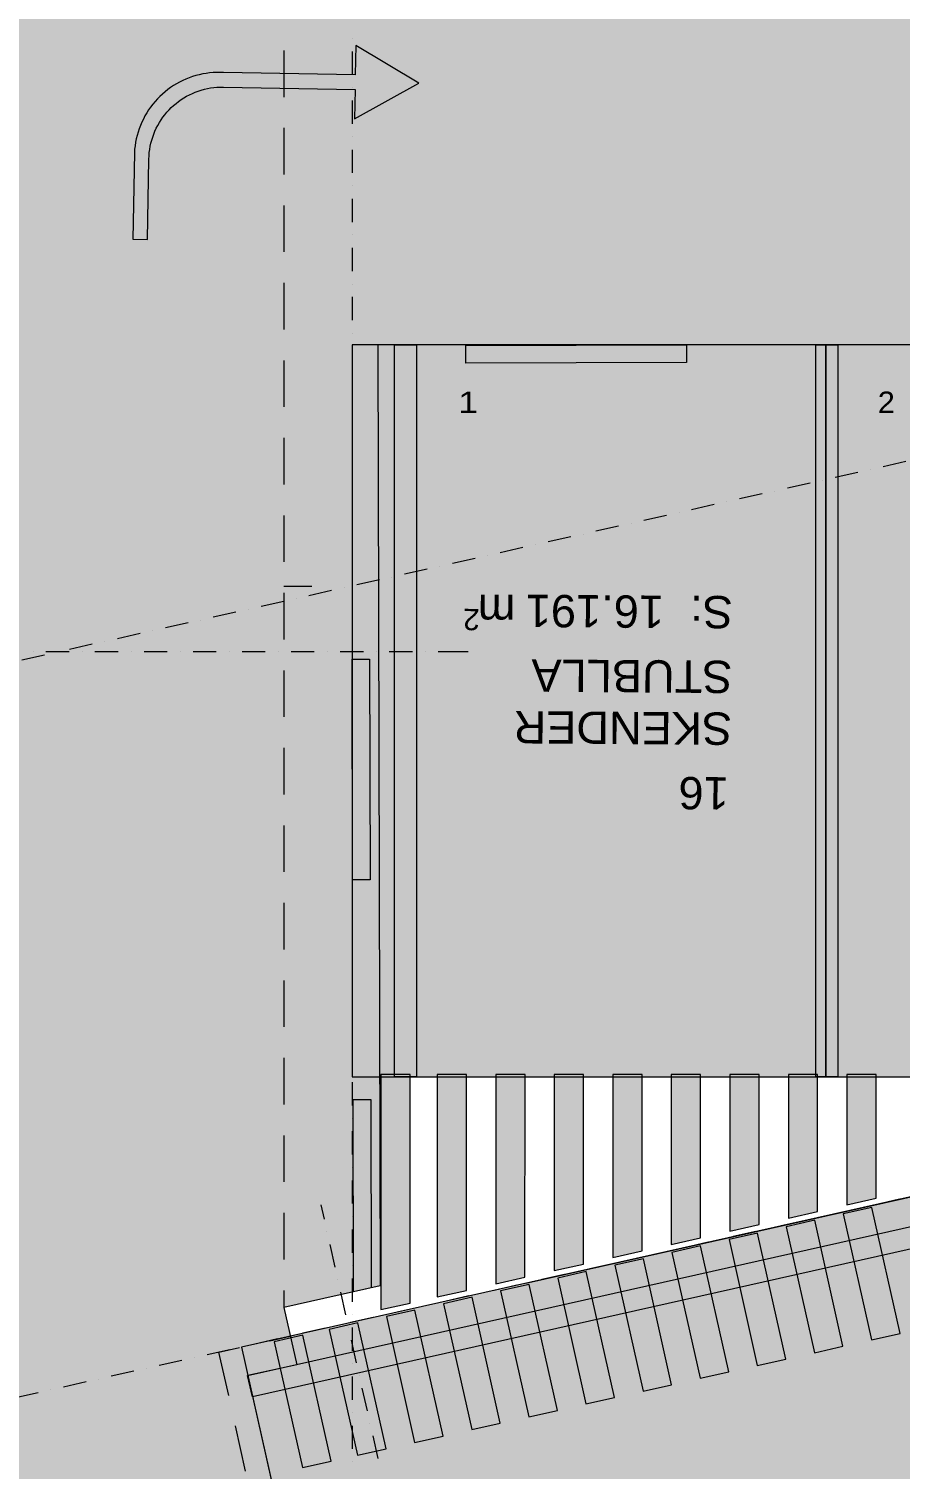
# Model space of a CAD drawing. Header units: centimetres. Extents: x -6559 to 4488, y -7535 to 372.
# Drawn here: x 943 to 1536, y -1650 to -672 of the extents above; entities that cross this region are included whole.
import ezdxf

# ---------------------------------------------------------------- set-up
doc = ezdxf.new("R2010")
doc.units = ezdxf.units.CM
for name, color, linetype, true_color in [('PDF_ - rruga_ndarjet anesore', 7, 'Continuous', 0x7f7f7f), ('PDF_ - SHENJAT_RRUGA', 7, 'Continuous', 0x7f7f7f), ('PDF_ - Vijat_Shtigjet', 7, 'Continuous', 0x7f7f7f), ('PDF_065 Möbel Einrichtung', 7, 'Continuous', 0x7f7f7f), ('PDF_A - Akset', 7, 'Continuous', 0xfd4435), ('PDF_A - Fill Zone', 7, 'Continuous', 0x999999), ('PDF_A - Pllaka Themel', 7, 'Continuous', 0x7f7f7f), ('PDF_A -Polyline', 7, 'Continuous', 0x7f7f7f)]:
    doc.layers.add(name, color=color, linetype=linetype, true_color=true_color)
doc.layers.add('PDF_- GARAZHE', color=7, linetype='Continuous')
doc.styles.add('PDF Arial', font='')
doc.styles.get('PDF Arial').set_extended_font_data('Arial')

msp = doc.modelspace()

# ---------------------------------------------------------------- hatches: boundary and pattern name
at = {"layer": 'PDF_ - SHENJAT_RRUGA', "true_color": 0xffffff, "transparency": 33554559}
msp.add_hatch(color=7, dxfattribs=at).paths.add_polyline_path([(1165.4, -683.36), (1208.19, -709), (1164.51, -733.1), (1164.87, -713.21), (1075.35, -711.6), (1073.18, -711.61), (1071.01, -711.71), (1068.85, -711.91), (1066.69, -712.2), (1064.56, -712.59), (1062.44, -713.06), (1060.35, -713.64), (1058.28, -714.3), (1056.25, -715.05), (1054.25, -715.89), (1052.28, -716.82), (1050.36, -717.82), (1048.48, -718.91), (1046.66, -720.09), (1044.89, -721.34), (1043.17, -722.67), (1041.52, -724.07), (1039.92, -725.54), (1038.39, -727.08), (1036.94, -728.69), (1035.55, -730.36), (1034.23, -732.08), (1032.99, -733.87), (1031.83, -735.7), (1030.75, -737.58), (1029.76, -739.52), (1028.85, -741.48), (1028.03, -743.5), (1027.29, -745.54), (1026.65, -747.61), (1026.1, -749.7), (1025.63, -751.82), (1025.27, -753.97), (1024.99, -756.11), (1024.81, -758.28), (1024.72, -760.45), (1023.75, -815.15), (1013.8, -814.97), (1014.85, -756.18), (1015.03, -753.8), (1015.3, -751.43), (1015.68, -749.08), (1016.14, -746.74), (1016.71, -744.42), (1017.37, -742.13), (1018.13, -739.88), (1018.97, -737.65), (1019.91, -735.45), (1020.94, -733.3), (1022.06, -731.19), (1023.26, -729.14), (1024.54, -727.13), (1025.92, -725.18), (1027.36, -723.28), (1028.88, -721.45), (1030.49, -719.68), (1032.15, -717.98), (1033.9, -716.35), (1035.71, -714.79), (1037.57, -713.32), (1039.5, -711.91), (1041.48, -710.59), (1043.52, -709.35), (1045.61, -708.2), (1047.74, -707.14), (1049.92, -706.16), (1052.13, -705.28), (1054.38, -704.48), (1056.66, -703.78), (1058.96, -703.17), (1061.29, -702.67), (1063.64, -702.25), (1066, -701.94), (1068.38, -701.72), (1070.76, -701.6), (1073.14, -701.58), (1075.52, -701.66), (1165.04, -703.26)])
at = {"layer": 'PDF_A - Fill Zone', "true_color": 0x93a0c6, "transparency": 33554559}
msp.add_hatch(color=253, dxfattribs=at).paths.add_polyline_path([(-239.85, -548.07), (1116.51, -548.07), (1116.51, -1540.66), (1120.86, -1560.07), (1072.33, -1570.97), (1387.05, -2973.57), (868.58, -3089.91), (762.94, -2619.14), (-21.38, -2795.13), (-131.36, -2304.95), (652.96, -2128.96), (558.97, -1710.11), (524.16, -1717.92), (451.98, -1396.21), (105.85, -1396.21), (105.85, -1821.48), (-239.85, -1821.48)])
at = {"layer": 'PDF_A - Pllaka Themel', "true_color": 0xbfbfbf, "transparency": 33554559}
msp.add_hatch(color=9, dxfattribs=at).paths.add_polyline_path([(478.9, -548.07), (1202.61, -548.07), (1202.61, 9.02), (1814.4, 9.02), (1814.4, -886.66), (1180.37, -886.66), (1182.04, -1525.96), (1116.51, -1540.66), (1125.21, -1579.49), (1092.02, -1586.94), (1187.6, -2013.51), (1302.81, -2528.67), (1392.9, -2931.49), (1368.63, -2936.92), (1391.26, -3037.77), (1455.8, -3023.29), (1716.6, -4186.24), (2129.11, -6022.75), (2174.83, -6012.49), (2260.37, -6393.31), (1623.34, -6536.26), (1514.63, -6051.82), (779.36, -6216.82), (673.83, -5720.22), (1385.33, -5560.55), (1387.44, -5560.06), (1389.53, -5559.47), (1391.59, -5558.79), (1393.62, -5558.03), (1395.61, -5557.17), (1397.56, -5556.22), (1399.47, -5555.19), (1401.33, -5554.08), (1403.13, -5552.88), (1404.89, -5551.6), (1406.58, -5550.25), (1408.22, -5548.81), (1409.79, -5547.32), (1411.29, -5545.75), (1412.72, -5544.12), (1414.07, -5542.43), (1415.34, -5540.67), (1416.54, -5538.86), (1417.66, -5537), (1418.7, -5535.09), (1419.64, -5533.15), (1420.5, -5531.15), (1421.27, -5529.12), (1421.95, -5527.06), (1422.54, -5524.97), (1423.03, -5522.86), (1423.42, -5520.73), (1423.73, -5518.58), (1423.93, -5516.42), (1424.05, -5514.25), (1424.06, -5512.09), (1423.98, -5509.92), (1423.8, -5507.75), (1423.53, -5505.61), (1423.16, -5503.47), (1422.69, -5501.34), (1166.97, -4364.65), (1165.9, -4363.64), (1164.74, -4362.7), (1163.54, -4361.83), (1162.29, -4361.06), (1160.97, -4360.36), (1159.63, -4359.75), (1158.24, -4359.23), (1156.82, -4358.81), (1155.38, -4358.48), (1153.91, -4358.24), (1152.44, -4358.11), (1036.15, -3839.88), (1025.26, -3791.39), (882.41, -3151.94), (935.05, -3140.13), (912.42, -3039.29), (859.87, -3051.08), (491.33, -1408.65), (491.33, -1065.44), (478.9, -1065.44)])

# ---------------------------------------------------------------- linework, layer by layer
at = {"layer": 'PDF_ - rruga_ndarjet anesore', "lineweight": 0}
for points in [[(1240.31, -887.13), (1390.14, -886.74)], [(1240.31, -899.06), (1240.31, -887.13)], [(1390.14, -886.74), (1390.14, -898.67)], [(1390.14, -898.67), (1240.31, -899.06)], [(1163.2, -1250.08), (1162.82, -1100.25)], [(1162.82, -1100.25), (1174.75, -1100.25)], [(1174.75, -1100.25), (1175.15, -1250.08)], [(1175.15, -1250.08), (1163.2, -1250.08)], [(1163.59, -1399.3), (1175.54, -1399.3)], [(1163.93, -1530.02), (1163.59, -1399.3)], [(1175.54, -1399.3), (1175.87, -1527.34)], [(1175.87, -1527.34), (1163.93, -1530.02)]]:
    msp.add_lwpolyline(points, dxfattribs=at)
at = {"layer": 'PDF_ - rruga_ndarjet anesore', "color": 7, "true_color": 0xffffff, "transparency": 33554559}
for points in [[(1240.31, -887.13), (1390.14, -886.74), (1240.31, -899.06), (1390.14, -898.67)], [(1174.75, -1100.25), (1175.15, -1250.08), (1162.82, -1100.25), (1163.2, -1250.08)], [(1163.59, -1399.3), (1175.54, -1399.3), (1163.93, -1530.02), (1175.87, -1527.34)]]:
    msp.add_solid(points, dxfattribs=at)
at = {"layer": 'PDF_ - SHENJAT_RRUGA', "lineweight": 0}
for points in [[(1165.4, -683.36), (1165.04, -703.26)], [(1208.19, -709), (1165.4, -683.36)], [(1054.38, -704.48), (1052.13, -705.28)], [(1056.66, -703.78), (1054.38, -704.48)], [(1058.96, -703.17), (1056.66, -703.78)], [(1061.29, -702.67), (1058.96, -703.17)], [(1063.64, -702.25), (1061.29, -702.67)], [(1066, -701.94), (1063.64, -702.25)], [(1068.38, -701.72), (1066, -701.94)], [(1070.76, -701.6), (1068.38, -701.72)], [(1073.14, -701.58), (1070.76, -701.6)], [(1075.52, -701.66), (1073.14, -701.58)], [(1165.04, -703.26), (1075.52, -701.66)], [(1037.57, -713.32), (1035.71, -714.79)], [(1039.5, -711.91), (1037.57, -713.32)], [(1041.48, -710.59), (1039.5, -711.91)], [(1043.52, -709.35), (1041.48, -710.59)], [(1045.61, -708.2), (1043.52, -709.35)], [(1047.74, -707.14), (1045.61, -708.2)], [(1049.92, -706.16), (1047.74, -707.14)], [(1052.13, -705.28), (1049.92, -706.16)], [(1058.28, -714.3), (1060.35, -713.64)], [(1060.35, -713.64), (1062.44, -713.06)], [(1062.44, -713.06), (1064.56, -712.59)], [(1064.56, -712.59), (1066.69, -712.2)], [(1066.69, -712.2), (1068.85, -711.91)], [(1068.85, -711.91), (1071.01, -711.71)], [(1071.01, -711.71), (1073.18, -711.61)], [(1073.18, -711.61), (1075.35, -711.6)], [(1075.35, -711.6), (1164.87, -713.21)], [(1164.51, -733.1), (1208.19, -709)], [(1164.87, -713.21), (1164.51, -733.1)], [(1027.36, -723.28), (1025.92, -725.18)], [(1028.88, -721.45), (1027.36, -723.28)], [(1030.49, -719.68), (1028.88, -721.45)], [(1032.15, -717.98), (1030.49, -719.68)], [(1033.9, -716.35), (1032.15, -717.98)], [(1035.71, -714.79), (1033.9, -716.35)], [(1039.92, -725.54), (1041.52, -724.07)], [(1041.52, -724.07), (1043.17, -722.67)], [(1043.17, -722.67), (1044.89, -721.34)], [(1044.89, -721.34), (1046.66, -720.09)], [(1046.66, -720.09), (1048.48, -718.91)], [(1048.48, -718.91), (1050.36, -717.82)], [(1050.36, -717.82), (1052.28, -716.82)], [(1052.28, -716.82), (1054.25, -715.89)], [(1054.25, -715.89), (1056.25, -715.05)], [(1056.25, -715.05), (1058.28, -714.3)], [(1020.94, -733.3), (1019.91, -735.45)], [(1022.06, -731.19), (1020.94, -733.3)], [(1023.26, -729.14), (1022.06, -731.19)], [(1024.54, -727.13), (1023.26, -729.14)], [(1025.92, -725.18), (1024.54, -727.13)], [(1032.99, -733.87), (1034.23, -732.08)], [(1034.23, -732.08), (1035.55, -730.36)], [(1035.55, -730.36), (1036.94, -728.69)], [(1036.94, -728.69), (1038.39, -727.08)], [(1038.39, -727.08), (1039.92, -725.54)], [(1017.37, -742.13), (1016.71, -744.42)], [(1018.13, -739.88), (1017.37, -742.13)], [(1018.97, -737.65), (1018.13, -739.88)], [(1019.91, -735.45), (1018.97, -737.65)], [(1027.29, -745.54), (1028.03, -743.5)], [(1028.03, -743.5), (1028.85, -741.48)], [(1028.85, -741.48), (1029.76, -739.52)], [(1029.76, -739.52), (1030.75, -737.58)], [(1030.75, -737.58), (1031.83, -735.7)], [(1031.83, -735.7), (1032.99, -733.87)], [(1015.3, -751.43), (1015.03, -753.8)], [(1015.68, -749.08), (1015.3, -751.43)], [(1016.14, -746.74), (1015.68, -749.08)], [(1016.71, -744.42), (1016.14, -746.74)], [(1025.26, -753.97), (1025.63, -751.82)], [(1025.63, -751.82), (1026.1, -749.7)], [(1026.1, -749.7), (1026.65, -747.61)], [(1026.65, -747.61), (1027.29, -745.54)], [(1014.85, -756.18), (1013.8, -814.97)], [(1015.03, -753.8), (1014.85, -756.18)], [(1023.75, -815.15), (1024.72, -760.45)], [(1024.72, -760.45), (1024.81, -758.28)], [(1024.81, -758.28), (1024.99, -756.11)], [(1024.99, -756.11), (1025.26, -753.97)], [(1013.8, -814.97), (1023.75, -815.15)]]:
    msp.add_lwpolyline(points, dxfattribs=at)
at = {"layer": 'PDF_ - Vijat_Shtigjet', "lineweight": 0}
for points in [[(1182.39, -1382.25), (1182.37, -1542.06)], [(1202.29, -1382.25), (1182.39, -1382.25)], [(1202.27, -1537.59), (1202.29, -1382.25)], [(1220.74, -1382.25), (1220.72, -1533.45)], [(1240.63, -1382.25), (1220.74, -1382.25)], [(1240.61, -1528.99), (1240.63, -1382.25)], [(1260.53, -1382.25), (1260.51, -1524.52)], [(1280.43, -1382.25), (1260.53, -1382.25)], [(1280.41, -1520.06), (1280.43, -1382.25)], [(1300.32, -1382.25), (1300.3, -1515.59)], [(1320.22, -1382.25), (1300.32, -1382.25)], [(1320.2, -1511.13), (1320.22, -1382.25)], [(1340.12, -1382.25), (1340.1, -1506.67)], [(1360.01, -1382.25), (1340.12, -1382.25)], [(1359.99, -1502.2), (1360.01, -1382.25)], [(1379.9, -1382.25), (1379.89, -1497.74)], [(1399.8, -1382.25), (1379.9, -1382.25)], [(1399.79, -1493.27), (1399.8, -1382.25)], [(1419.7, -1382.25), (1419.68, -1488.81)], [(1439.59, -1382.25), (1419.7, -1382.25)], [(1439.58, -1484.34), (1439.59, -1382.25)], [(1459.49, -1382.25), (1459.48, -1479.87)], [(1479.38, -1382.25), (1459.49, -1382.25)], [(1479.37, -1475.41), (1479.38, -1382.25)], [(1499.28, -1382.25), (1499.27, -1470.94)], [(1519.18, -1382.25), (1499.28, -1382.25)], [(1519.17, -1466.48), (1519.18, -1382.25)], [(1499.27, -1470.94), (1519.17, -1466.48)], [(1459.48, -1479.87), (1479.37, -1475.41)], [(1516.24, -1472.7), (1496.83, -1477.06)], [(1496.83, -1477.06), (1516.01, -1562.61)], [(1535.42, -1558.26), (1516.24, -1472.7)], [(1419.68, -1488.81), (1439.58, -1484.34)], [(1477.41, -1481.41), (1457.99, -1485.77)], [(1457.99, -1485.77), (1477.19, -1571.33)], [(1496.6, -1566.97), (1477.41, -1481.41)], [(1379.89, -1497.74), (1399.79, -1493.27)], [(1438.58, -1490.13), (1419.17, -1494.48)], [(1419.17, -1494.48), (1438.36, -1580.04)], [(1457.77, -1575.68), (1438.58, -1490.13)], [(1340.1, -1506.67), (1359.99, -1502.2)], [(1399.76, -1498.84), (1380.35, -1503.2)], [(1380.35, -1503.2), (1399.53, -1588.75)], [(1418.94, -1584.4), (1399.76, -1498.84)], [(1300.3, -1515.59), (1320.2, -1511.13)], [(1322.1, -1516.27), (1302.69, -1520.62)], [(1341.29, -1601.82), (1322.1, -1516.27)], [(1360.93, -1507.55), (1341.52, -1511.91)], [(1341.52, -1511.91), (1360.7, -1597.47)], [(1380.12, -1593.11), (1360.93, -1507.55)], [(1260.51, -1524.52), (1280.41, -1520.06)], [(1283.28, -1524.98), (1263.86, -1529.34)], [(1302.47, -1610.54), (1283.28, -1524.98)], [(1302.69, -1520.62), (1321.88, -1606.18)], [(1220.72, -1533.45), (1240.61, -1528.99)], [(1244.45, -1533.7), (1225.04, -1538.05)], [(1263.64, -1619.25), (1244.45, -1533.7)], [(1263.86, -1529.34), (1283.06, -1614.89)], [(1182.37, -1542.06), (1202.27, -1537.59)], [(1205.63, -1542.41), (1186.22, -1546.77)], [(1224.81, -1627.96), (1205.63, -1542.41)], [(1225.04, -1538.05), (1244.22, -1623.61)], [(1166.8, -1551.12), (1147.38, -1555.48)], [(1147.38, -1555.48), (1166.58, -1641.03)], [(1185.99, -1636.68), (1166.8, -1551.12)], [(1186.22, -1546.77), (1205.4, -1632.32)], [(1129.39, -1559.51), (1109.97, -1563.87)], [(1109.97, -1563.87), (1129.16, -1649.43)], [(1148.57, -1645.07), (1129.39, -1559.51)], [(1516.01, -1562.61), (1535.42, -1558.26)], [(1477.19, -1571.33), (1496.6, -1566.97)], [(1399.53, -1588.75), (1418.94, -1584.4)], [(1438.36, -1580.04), (1457.77, -1575.68)], [(1360.7, -1597.47), (1380.12, -1593.11)], [(1321.88, -1606.18), (1341.29, -1601.82)], [(1283.06, -1614.89), (1302.47, -1610.54)], [(1244.22, -1623.61), (1263.64, -1619.25)], [(1205.4, -1632.32), (1224.81, -1627.96)], [(1166.58, -1641.03), (1185.99, -1636.68)], [(1129.16, -1649.43), (1148.57, -1645.07)]]:
    msp.add_lwpolyline(points, dxfattribs=at)
at = {"layer": 'PDF_ - Vijat_Shtigjet', "color": 7, "true_color": 0xffffff, "transparency": 33554559}
for points in [[(1202.27, -1537.59), (1182.37, -1542.06), (1202.29, -1382.25), (1182.39, -1382.25)], [(1240.61, -1528.99), (1220.72, -1533.45), (1240.63, -1382.25), (1220.74, -1382.25)], [(1280.41, -1520.06), (1260.51, -1524.52), (1280.43, -1382.25), (1260.53, -1382.25)], [(1320.2, -1511.13), (1300.3, -1515.59), (1320.22, -1382.25), (1300.32, -1382.25)], [(1359.99, -1502.2), (1340.1, -1506.67), (1360.01, -1382.25), (1340.12, -1382.25)], [(1399.79, -1493.27), (1379.89, -1497.74), (1399.8, -1382.25), (1379.9, -1382.25)], [(1439.58, -1484.34), (1419.68, -1488.81), (1439.59, -1382.25), (1419.7, -1382.25)], [(1479.37, -1475.41), (1459.48, -1479.87), (1479.38, -1382.25), (1459.49, -1382.25)], [(1519.17, -1466.48), (1499.27, -1470.94), (1519.18, -1382.25), (1499.28, -1382.25)], [(1535.42, -1558.26), (1516.01, -1562.61), (1516.24, -1472.7), (1496.83, -1477.06)], [(1496.6, -1566.97), (1477.19, -1571.33), (1477.41, -1481.41), (1457.99, -1485.77)], [(1457.77, -1575.68), (1438.36, -1580.04), (1438.58, -1490.13), (1419.17, -1494.48)], [(1418.94, -1584.4), (1399.53, -1588.75), (1399.76, -1498.84), (1380.35, -1503.2)], [(1341.29, -1601.82), (1321.88, -1606.18), (1322.1, -1516.27), (1302.69, -1520.62)], [(1380.12, -1593.11), (1360.7, -1597.47), (1360.93, -1507.55), (1341.52, -1511.91)], [(1302.47, -1610.54), (1283.06, -1614.89), (1283.28, -1524.98), (1263.86, -1529.34)], [(1263.64, -1619.25), (1244.22, -1623.61), (1244.45, -1533.7), (1225.04, -1538.05)], [(1224.81, -1627.96), (1205.4, -1632.32), (1205.63, -1542.41), (1186.22, -1546.77)], [(1185.99, -1636.68), (1166.58, -1641.03), (1166.8, -1551.12), (1147.38, -1555.48)], [(1148.57, -1645.07), (1129.16, -1649.43), (1129.39, -1559.51), (1109.97, -1563.87)]]:
    msp.add_solid(points, dxfattribs=at)
at = {"layer": 'PDF_- GARAZHE', "lineweight": 0}
for points in [[(1162.82, -886.66), (1162.82, -1384.06)], [(1484.95, -886.66), (1162.82, -886.66)], [(1484.95, -1384.06), (1484.95, -886.66)], [(1484.95, -886.66), (1484.95, -1384.06)], [(1814.4, -886.66), (1484.95, -886.66)], [(1162.82, -1384.06), (1484.95, -1384.06)], [(1484.95, -1384.06), (1814.4, -1384.06)], [(1572.9, -1458.64), (1087.58, -1567.55)], [(1087.58, -1567.55), (1163.26, -1904.79)]]:
    msp.add_lwpolyline(points, dxfattribs=at)
at = {"layer": 'PDF_- GARAZHE', "color": 254, "true_color": 0xcae6ff, "transparency": 33554559}
for points in [[(1162.82, -886.66), (1484.95, -886.66), (1162.82, -1384.06), (1484.95, -1384.06)], [(1484.95, -886.66), (1814.4, -886.66), (1484.95, -1384.06), (1814.4, -1384.06)], [(1163.26, -1904.79), (1087.58, -1567.55), (1648.58, -1795.88), (1572.9, -1458.64)]]:
    msp.add_solid(points, dxfattribs=at)
at = {"layer": 'PDF_065 Möbel Einrichtung', "lineweight": 0}
for points in [[(1191.81, -886.66), (1206.73, -886.66)], [(1191.81, -1384.06), (1191.81, -886.66)], [(1206.73, -886.66), (1206.73, -1384.06)], [(1478.23, -886.66), (1493.14, -886.66)], [(1478.23, -1384.06), (1478.23, -886.66)], [(1493.14, -886.66), (1493.14, -1384.06)], [(1206.73, -1384.06), (1191.81, -1384.06)], [(1493.14, -1384.06), (1478.23, -1384.06)], [(1091.87, -1586.84), (1581.39, -1476.98)], [(1584.66, -1491.55), (1095.14, -1601.4)], [(1095.14, -1601.4), (1091.87, -1586.84)]]:
    msp.add_lwpolyline(points, dxfattribs=at)
at = {"layer": 'PDF_065 Möbel Einrichtung', "color": 7, "true_color": 0xffffff, "transparency": 33554559}
for points in [[(1191.81, -886.66), (1206.73, -886.66), (1191.81, -1384.06), (1206.73, -1384.06)], [(1478.23, -886.66), (1493.14, -886.66), (1478.23, -1384.06), (1493.14, -1384.06)], [(1095.14, -1601.4), (1091.87, -1586.84), (1584.66, -1491.55), (1581.39, -1476.98)]]:
    msp.add_solid(points, dxfattribs=at)
at = {"layer": 'PDF_A - Akset', "lineweight": 0}
for points in [[(1162.82, -678.69), (1162.82, -678.69)], [(1162.82, -687.46), (1162.82, -703.26)], [(1162.82, -712.03), (1162.82, -712.03)], [(1162.82, -720.8), (1162.82, -736.6)], [(1162.82, -745.37), (1162.82, -745.37)], [(1162.82, -754.15), (1162.82, -769.94)], [(1162.82, -778.71), (1162.82, -778.71)], [(1162.82, -787.48), (1162.82, -803.27)], [(1162.82, -812.05), (1162.82, -812.05)], [(1162.82, -820.82), (1162.82, -836.61)], [(1162.82, -845.38), (1162.82, -845.38)], [(1162.82, -854.16), (1162.82, -869.95)], [(1162.82, -878.72), (1162.82, -878.72)], [(1162.82, -887.5), (1162.82, -903.29)], [(1162.82, -912.07), (1162.82, -912.07)], [(1162.82, -920.84), (1162.82, -936.63)], [(1162.82, -945.41), (1162.82, -945.41)], [(1162.82, -954.18), (1162.82, -969.97)], [(1539.26, -966.05), (1523.86, -969.51)], [(1506.73, -973.35), (1491.33, -976.8)], [(1515.29, -971.42), (1515.29, -971.42)], [(1162.82, -978.75), (1162.82, -978.75)], [(1162.82, -987.52), (1162.82, -1003.31)], [(1441.67, -987.94), (1426.26, -991.4)], [(1450.24, -986.03), (1450.24, -986.03)], [(1474.2, -980.65), (1458.8, -984.11)], [(1482.76, -978.73), (1482.76, -978.73)], [(1409.14, -995.25), (1393.73, -998.71)], [(1417.71, -993.33), (1417.71, -993.33)], [(1376.62, -1002.54), (1361.2, -1006)], [(1385.17, -1000.63), (1385.17, -1000.63)], [(1162.82, -1012.08), (1162.82, -1012.08)], [(1311.55, -1017.15), (1296.14, -1020.6)], [(1320.11, -1015.23), (1320.11, -1015.23)], [(1344.08, -1009.85), (1328.67, -1013.3)], [(1352.64, -1007.92), (1352.64, -1007.92)], [(1162.82, -1020.86), (1162.82, -1036.65)], [(1279.02, -1024.44), (1263.61, -1027.9)], [(1287.58, -1022.52), (1287.58, -1022.52)], [(1222.52, -1037.12), (1222.52, -1037.12)], [(1246.49, -1031.75), (1231.08, -1035.21)], [(1255.05, -1029.82), (1255.05, -1029.82)], [(1162.82, -1045.42), (1162.82, -1045.42)], [(1181.42, -1046.34), (1166.02, -1049.8)], [(1189.99, -1044.42), (1189.99, -1044.42)], [(1213.96, -1039.04), (1198.55, -1042.5)], [(1148.9, -1053.64), (1133.49, -1057.1)], [(1157.46, -1051.73), (1157.46, -1051.73)], [(1162.82, -1054.2), (1162.82, -1069.99)], [(1092.4, -1066.32), (1092.4, -1066.32)], [(1116.37, -1060.94), (1100.96, -1064.4)], [(1124.93, -1059.02), (1124.93, -1059.02)], [(1051.31, -1075.54), (1035.9, -1079)], [(1059.87, -1073.62), (1059.87, -1073.62)], [(1083.84, -1068.25), (1068.42, -1071.69)], [(1018.77, -1082.84), (1003.37, -1086.3)], [(1027.33, -1080.92), (1027.33, -1080.92)], [(1162.82, -1078.76), (1162.82, -1078.76)], [(945.93, -1095.28), (945.93, -1095.28)], [(970.5, -1095.28), (954.71, -1095.28)], [(962.28, -1095.52), (962.28, -1095.52)], [(986.24, -1090.14), (970.84, -1093.6)], [(979.28, -1095.28), (979.28, -1095.28)], [(1003.84, -1095.28), (988.05, -1095.28)], [(994.8, -1088.21), (994.8, -1088.21)], [(1012.62, -1095.28), (1012.62, -1095.28)], [(1037.18, -1095.28), (1021.39, -1095.28)], [(1045.95, -1095.28), (1045.95, -1095.28)], [(1070.52, -1095.28), (1054.73, -1095.28)], [(1079.29, -1095.28), (1079.29, -1095.28)], [(1103.85, -1095.28), (1088.06, -1095.28)], [(1112.63, -1095.28), (1112.63, -1095.28)], [(1137.19, -1095.28), (1121.4, -1095.28)], [(1145.98, -1095.28), (1145.98, -1095.28)], [(1170.54, -1095.28), (1154.74, -1095.28)], [(1162.82, -1087.53), (1162.82, -1103.33)], [(1179.31, -1095.28), (1179.31, -1095.28)], [(1203.88, -1095.28), (1188.09, -1095.28)], [(1212.65, -1095.28), (1212.65, -1095.28)], [(1241.7, -1095.28), (1221.43, -1095.28)], [(953.71, -1097.44), (938.31, -1100.9)], [(1162.82, -1112.11), (1162.82, -1112.11)], [(1162.82, -1120.88), (1162.82, -1136.67)], [(1162.82, -1145.44), (1162.82, -1145.44)], [(1162.82, -1154.22), (1162.82, -1170.01)], [(1162.82, -1178.78), (1162.82, -1178.78)], [(1162.82, -1187.56), (1162.82, -1203.35)], [(1162.82, -1212.12), (1162.82, -1212.12)], [(1162.82, -1220.89), (1162.82, -1236.68)], [(1162.82, -1245.46), (1162.82, -1245.46)], [(1162.82, -1254.23), (1162.82, -1270.02)], [(1162.82, -1278.8), (1162.82, -1278.8)], [(1162.82, -1287.57), (1162.82, -1303.37)], [(1162.82, -1312.14), (1162.82, -1312.14)], [(1162.82, -1320.92), (1162.82, -1336.71)], [(1162.82, -1345.48), (1162.82, -1345.48)], [(1162.82, -1354.26), (1162.82, -1370.05)], [(1162.82, -1378.82), (1162.82, -1378.82)], [(1162.82, -1387.59), (1162.82, -1403.38)], [(1162.82, -1412.16), (1162.82, -1412.16)], [(1162.82, -1420.93), (1162.82, -1436.72)], [(1162.82, -1445.49), (1162.82, -1445.49)], [(1162.82, -1454.27), (1162.82, -1470.06)], [(1535.07, -1467.13), (1519.66, -1470.58)], [(1141.61, -1470.82), (1143.82, -1480.65)], [(1502.54, -1474.43), (1487.13, -1477.89)], [(1511.11, -1472.51), (1511.11, -1472.51)], [(1162.82, -1478.83), (1162.82, -1478.83)], [(1446.04, -1487.11), (1446.04, -1487.11)], [(1470.02, -1481.73), (1454.6, -1485.19)], [(1478.57, -1479.81), (1478.57, -1479.81)], [(1145.74, -1489.21), (1145.74, -1489.21)], [(1162.82, -1487.61), (1162.82, -1503.41)], [(1404.95, -1496.33), (1389.54, -1499.79)], [(1413.51, -1494.41), (1413.51, -1494.41)], [(1437.48, -1489.03), (1422.07, -1492.49)], [(1147.66, -1497.77), (1151.12, -1513.19)], [(1372.42, -1503.63), (1357.01, -1507.08)], [(1380.98, -1501.7), (1380.98, -1501.7)], [(1162.82, -1512.18), (1162.82, -1512.18)], [(1315.92, -1516.31), (1315.92, -1516.31)], [(1339.89, -1510.93), (1324.48, -1514.39)], [(1348.45, -1509.01), (1348.45, -1509.01)], [(1153.04, -1521.74), (1153.04, -1521.74)], [(1162.82, -1520.95), (1162.82, -1536.74)], [(1274.82, -1525.53), (1259.42, -1528.99)], [(1283.39, -1523.6), (1283.39, -1523.6)], [(1307.36, -1518.22), (1291.95, -1521.68)], [(1154.96, -1530.3), (1158.42, -1545.72)], [(1242.3, -1532.83), (1226.89, -1536.28)], [(1250.86, -1530.91), (1250.86, -1530.91)], [(1162.82, -1545.52), (1162.82, -1545.52)], [(1185.8, -1545.51), (1185.8, -1545.51)], [(1209.77, -1540.12), (1194.36, -1543.58)], [(1218.33, -1538.2), (1218.33, -1538.2)], [(1144.71, -1554.72), (1129.3, -1558.18)], [(1153.27, -1552.8), (1153.27, -1552.8)], [(1160.34, -1554.28), (1160.34, -1554.28)], [(1177.24, -1547.43), (1161.82, -1550.89)], [(1162.82, -1554.29), (1162.82, -1570.08)], [(1112.18, -1562.03), (1096.77, -1565.48)], [(1120.73, -1560.1), (1120.73, -1560.1)], [(1162.26, -1562.83), (1165.72, -1578.24)], [(1055.67, -1574.7), (1055.67, -1574.7)], [(1079.64, -1569.32), (1064.24, -1572.78)], [(1088.2, -1567.41), (1088.2, -1567.41)], [(1014.58, -1583.92), (999.17, -1587.38)], [(1023.15, -1582), (1023.15, -1582)], [(1047.11, -1576.62), (1031.71, -1580.08)], [(1162.82, -1578.86), (1162.82, -1578.86)], [(982.05, -1591.22), (966.64, -1594.68)], [(990.62, -1589.3), (990.62, -1589.3)], [(1162.82, -1587.63), (1162.82, -1603.42)], [(1167.64, -1586.81), (1167.64, -1586.81)], [(949.53, -1598.52), (934.11, -1601.98)], [(958.08, -1596.6), (958.08, -1596.6)], [(1169.56, -1595.37), (1173.01, -1610.77)], [(1162.82, -1612.19), (1162.82, -1612.19)], [(1162.82, -1620.97), (1162.82, -1636.76)], [(1174.94, -1619.34), (1174.94, -1619.34)], [(1176.86, -1627.9), (1180.32, -1643.3)], [(1162.82, -1645.53), (1162.82, -1645.53)]]:
    msp.add_lwpolyline(points, dxfattribs=at)
at = {"layer": 'PDF_A - Pllaka Themel', "lineweight": 0}
for points in [[(1814.4, -886.66), (1180.37, -886.66)], [(1180.37, -886.66), (1182.04, -1525.96)], [(1182.04, -1525.96), (1116.5, -1540.66)], [(1116.5, -1540.66), (1125.21, -1579.49)], [(1125.21, -1579.49), (1092.02, -1586.94)], [(1092.02, -1586.94), (1187.6, -2013.51)]]:
    msp.add_lwpolyline(points, dxfattribs=at)
at = {"layer": 'PDF_A -Polyline', "lineweight": 0}
for points in [[(1116.5, -686.74), (1116.5, -718.33)], [(1116.5, -739.38), (1116.5, -770.97)], [(1116.5, -792.02), (1116.5, -823.61)], [(1116.5, -844.66), (1116.5, -876.25)], [(1116.5, -897.3), (1116.5, -928.9)], [(1116.5, -949.95), (1116.5, -981.54)], [(1116.5, -1002.59), (1116.5, -1034.18)], [(1116.5, -1050.52), (1135.46, -1050.52)], [(1116.5, -1055.23), (1116.5, -1086.82)], [(1116.5, -1107.87), (1116.5, -1139.46)], [(1116.5, -1160.51), (1116.5, -1192.1)], [(1116.5, -1213.16), (1116.5, -1244.74)], [(1116.5, -1265.8), (1116.5, -1297.38)], [(1116.5, -1318.44), (1116.5, -1350.02)], [(1116.5, -1371.08), (1116.5, -1402.66)], [(1116.5, -1423.72), (1116.5, -1455.3)], [(1281.01, -1524.14), (1665.06, -1437.96)], [(1116.5, -1476.36), (1116.5, -1507.95)], [(1116.5, -1529.01), (1116.5, -1540.66)], [(1106.87, -1563.22), (1120.86, -1560.07)], [(1072.33, -1570.97), (1086.32, -1567.82)], [(1078.96, -1600.53), (1072.33, -1570.97)], [(1090.48, -1651.89), (1083.57, -1621.07)]]:
    msp.add_lwpolyline(points, dxfattribs=at)

# ---------------------------------------------------------------- texts
at = {"layer": 'PDF_- GARAZHE', "attachment_point": 7, "rotation": 179.6, "style": 'PDF Arial'}
for s, insert, char_height in [('\\W1.000269;m', (1273.98, -1056.49), 21.9732), ('\\W1.001299;16.191', (1375.07, -1056.75), 21.9732), ('\\W1.001521;2', (1249.77, -1066.08), 14.5024), ('\\W1.002323;S:', (1421.84, -1057.03), 21.9732), ('\\W1.001199;STUBLLA', (1421.54, -1101), 21.9732), ('\\W1.001363;SKENDER', (1421.34, -1136.17), 21.9732), ('\\W1.001254;16', (1419.11, -1180.12), 21.9732)]:
    msp.add_mtext(s, dxfattribs=dict(at, insert=insert, char_height=char_height))
at = {"layer": 'PDF_065 Möbel Einrichtung', "char_height": 14.6488, "attachment_point": 7, "style": 'PDF Arial'}
for s, insert in [('\\W1.191871;1', (1235.01, -933.07)), ('\\W1.016485;2', (1520.3, -933.07))]:
    msp.add_mtext(s, dxfattribs=dict(at, insert=insert))

doc.saveas('drawing.dxf')
